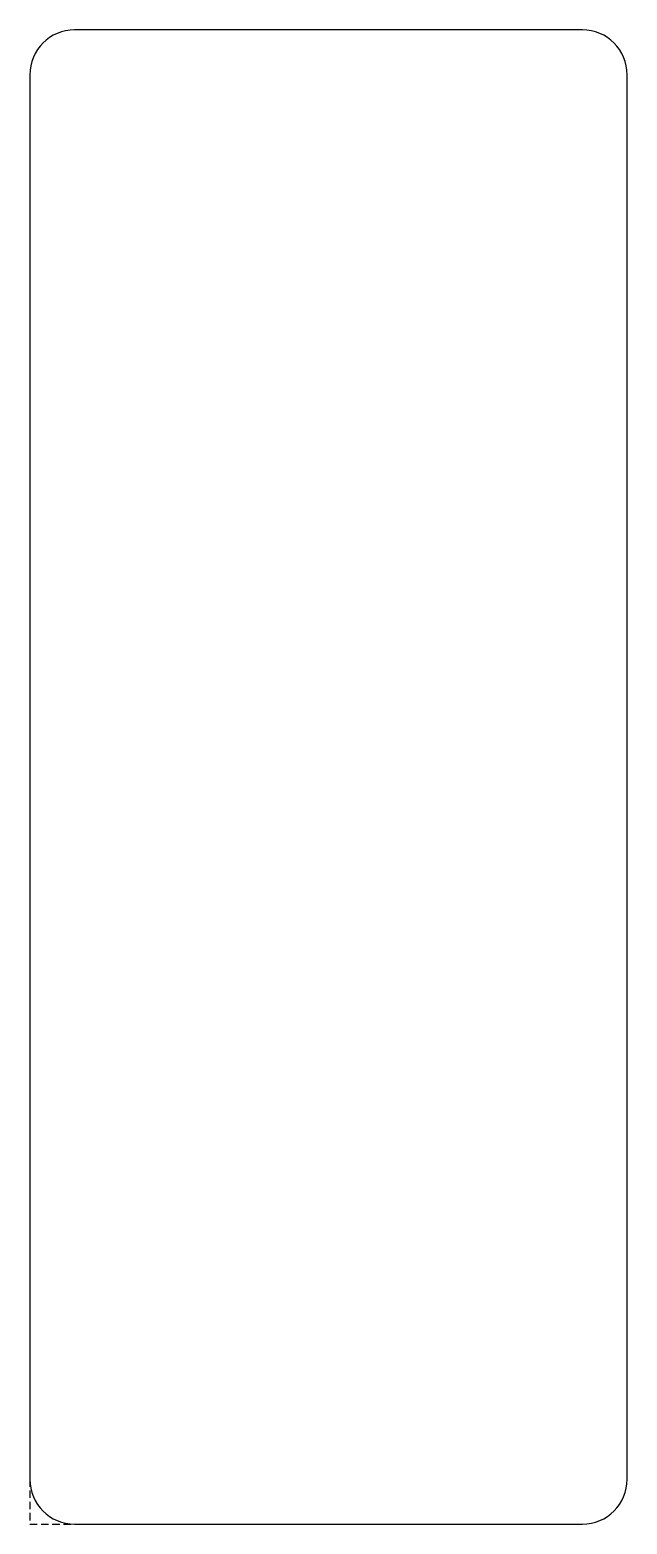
# Model space of a CAD drawing. Header units: millimetres. Extents: x -20 to 20, y -50 to 50.
import ezdxf

# ---------------------------------------------------------------- set-up
doc = ezdxf.new("R2010")
doc.units = ezdxf.units.MM
doc.linetypes.add('DASHED', pattern=[0.75, 0.5, -0.25])
doc.layers.get('0').update_dxf_attribs({"linetype": 'CONTINUOUS'})
doc.layers.add('1', color=7, linetype='DASHED')

msp = doc.modelspace()

# ---------------------------------------------------------------- linework, layer by layer
msp.add_lwpolyline([(17, -50, 0.41421), (20, -47), (20, 47, 0.41421), (17, 50), (-17, 50, 0.41421), (-20, 47), (-20, -47, 0.41421), (-17, -50)], format="xyb", close=True)
at = {"layer": '1'}
for p, q in [((-20, -47), (-20, -50)), ((-20, -50), (-17, -50))]:
    msp.add_line(p, q, dxfattribs=at)

doc.saveas('drawing.dxf')
